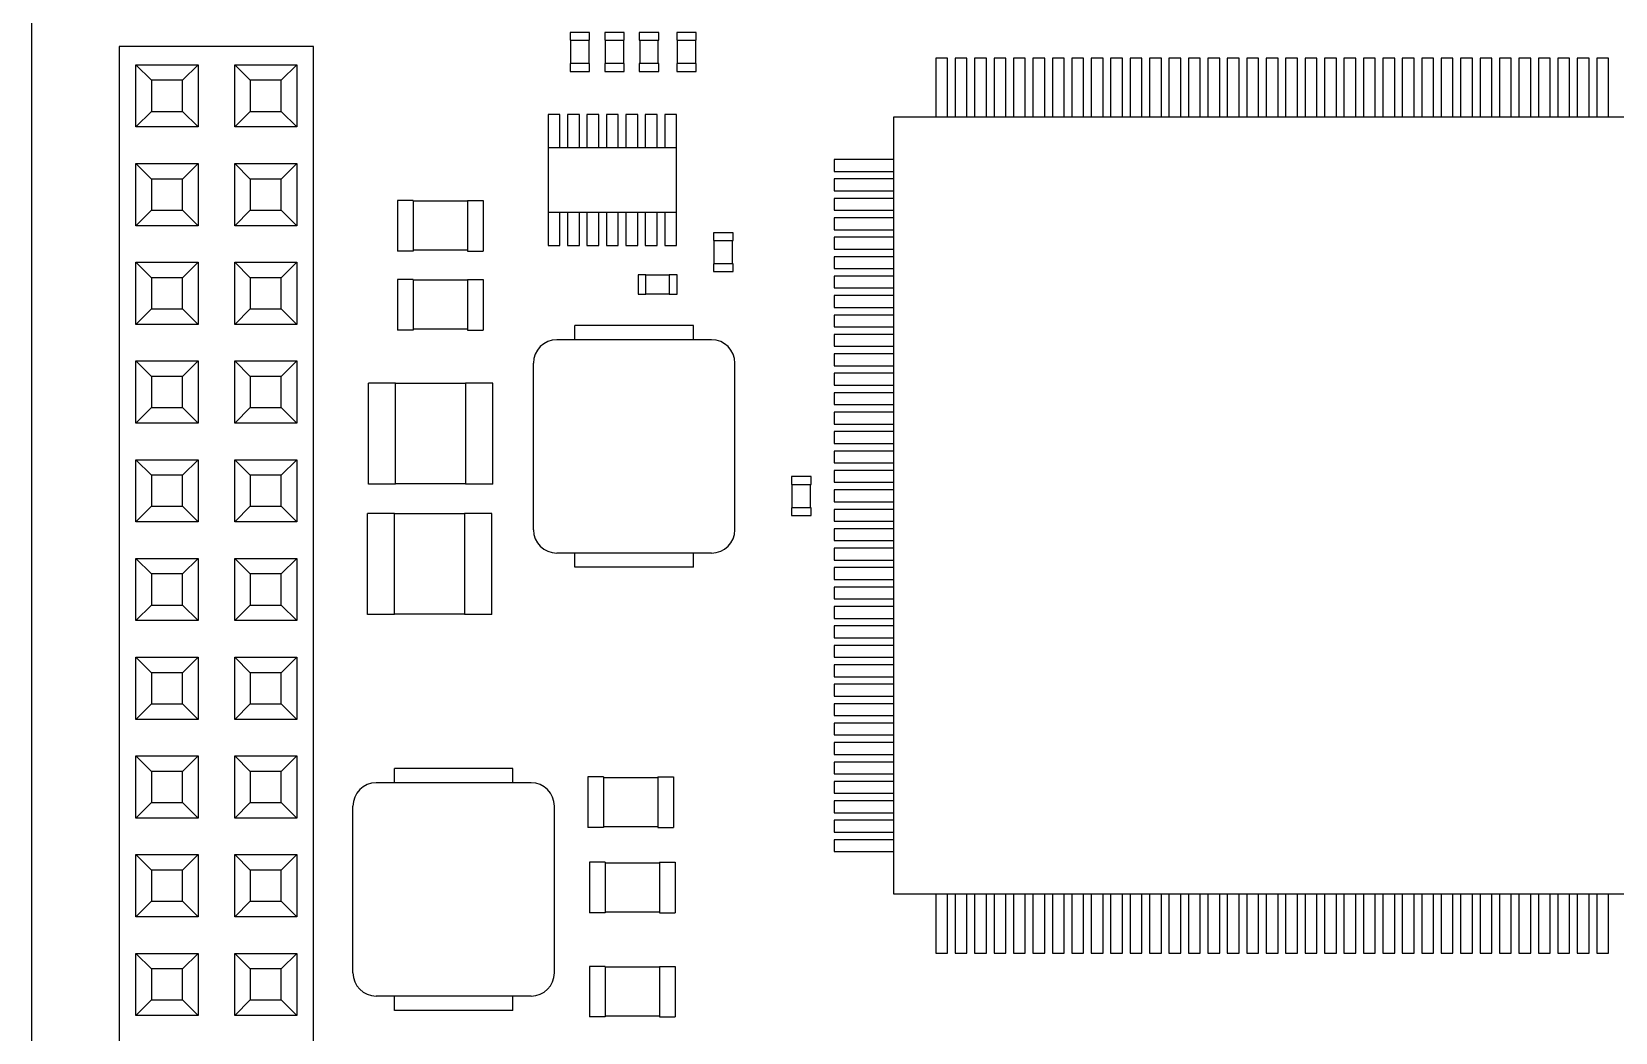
# Model space of a CAD drawing. Extents: x 0 to 723, y 0 to 367.
# Drawn here: x 577.7 to 629.4, y 282.6 to 315.3 of the extents above; entities that cross this region are included whole.
import ezdxf

# ---------------------------------------------------------------- set-up
doc = ezdxf.new("R2010")
doc.units = 0
doc.header["$MEASUREMENT"] = 0
doc.layers.get('0').update_dxf_attribs({"linetype": 'CONTINUOUS'})

msp = doc.modelspace()

# ---------------------------------------------------------------- linework, layer by layer
at = {"linetype": 'CONTINUOUS'}
for p, q in [((577.711, 364.936), (577.711, 255.081)), ((595.3, 315.228), (595.3, 314.974)), ((595.935, 315.228), (595.3, 315.228)), ((595.935, 314.974), (595.935, 315.228)), ((596.429, 315.228), (596.429, 314.974)), ((597.064, 315.228), (596.429, 315.228)), ((597.064, 314.974), (597.064, 315.228)), ((597.558, 315.228), (597.558, 314.974)), ((598.193, 315.228), (597.558, 315.228)), ((598.193, 314.974), (598.193, 315.228)), ((598.784, 315.228), (598.784, 314.974)), ((599.419, 315.228), (598.784, 315.228)), ((599.419, 314.974), (599.419, 315.228)), ((586.921, 314.771), (580.571, 314.771)), ((580.571, 314.771), (580.571, 256.706)), ((586.921, 256.706), (586.921, 314.771)), ((595.3, 314.974), (595.935, 314.974)), ((595.313, 314.974), (595.313, 314.212)), ((595.922, 314.212), (595.922, 314.974)), ((596.429, 314.974), (597.064, 314.974)), ((596.442, 314.974), (596.442, 314.212)), ((597.051, 314.212), (597.051, 314.974)), ((597.558, 314.974), (598.193, 314.974)), ((597.571, 314.974), (597.571, 314.212)), ((598.18, 314.212), (598.18, 314.974)), ((598.784, 314.974), (599.419, 314.974)), ((598.797, 314.974), (598.797, 314.212)), ((599.406, 314.212), (599.406, 314.974)), ((581.625, 313.666), (581.117, 314.174)), ((581.117, 314.174), (583.149, 314.174)), ((581.117, 312.142), (581.117, 314.174)), ((582.641, 313.666), (583.149, 314.174)), ((583.149, 314.174), (583.149, 312.142)), ((584.342, 314.174), (584.85, 313.666)), ((584.342, 314.174), (586.374, 314.174)), ((584.342, 312.142), (584.342, 314.174)), ((585.866, 313.666), (586.374, 314.174)), ((586.374, 314.174), (586.374, 312.142)), ((595.3, 314.212), (595.3, 313.958)), ((595.935, 314.212), (595.3, 314.212)), ((595.935, 313.958), (595.935, 314.212)), ((596.429, 314.212), (596.429, 313.958)), ((597.064, 314.212), (596.429, 314.212)), ((597.064, 313.958), (597.064, 314.212)), ((597.558, 314.212), (597.558, 313.958)), ((598.193, 314.212), (597.558, 314.212)), ((598.193, 313.958), (598.193, 314.212)), ((598.784, 314.212), (598.784, 313.958)), ((599.419, 314.212), (598.784, 314.212)), ((599.419, 313.958), (599.419, 314.212)), ((607.627, 314.392), (607.24, 314.392)), ((607.24, 314.392), (607.24, 312.457)), ((607.627, 312.457), (607.627, 314.392)), ((608.262, 314.392), (607.875, 314.392)), ((607.875, 314.392), (607.875, 312.457)), ((608.262, 312.457), (608.262, 314.392)), ((608.897, 314.392), (608.51, 314.392)), ((608.51, 314.392), (608.51, 312.457)), ((608.897, 312.457), (608.897, 314.392)), ((609.532, 314.392), (609.145, 314.392)), ((609.145, 314.392), (609.145, 312.457)), ((609.532, 312.457), (609.532, 314.392)), ((609.78, 314.392), (609.78, 312.457)), ((610.167, 314.392), (609.78, 314.392)), ((610.167, 312.457), (610.167, 314.392)), ((610.802, 314.392), (610.415, 314.392)), ((610.415, 314.392), (610.415, 312.457)), ((610.802, 312.457), (610.802, 314.392)), ((611.437, 314.392), (611.05, 314.392)), ((611.05, 314.392), (611.05, 312.457)), ((611.437, 312.457), (611.437, 314.392)), ((612.072, 314.392), (611.685, 314.392)), ((611.685, 314.392), (611.685, 312.457)), ((612.072, 312.457), (612.072, 314.392)), ((612.707, 314.392), (612.32, 314.392)), ((612.32, 314.392), (612.32, 312.457)), ((612.707, 312.457), (612.707, 314.392)), ((613.342, 314.392), (612.955, 314.392)), ((612.955, 314.392), (612.955, 312.457)), ((613.342, 312.457), (613.342, 314.392)), ((613.977, 314.392), (613.59, 314.392)), ((613.59, 314.392), (613.59, 312.457)), ((613.977, 312.457), (613.977, 314.392)), ((614.612, 314.392), (614.225, 314.392)), ((614.225, 314.392), (614.225, 312.457)), ((614.612, 312.457), (614.612, 314.392)), ((615.247, 314.392), (614.86, 314.392)), ((614.86, 314.392), (614.86, 312.457)), ((615.247, 312.457), (615.247, 314.392)), ((615.882, 314.392), (615.495, 314.392)), ((615.495, 314.392), (615.495, 312.457)), ((615.882, 312.457), (615.882, 314.392)), ((616.517, 314.392), (616.13, 314.392)), ((616.13, 314.392), (616.13, 312.457)), ((616.517, 312.457), (616.517, 314.392)), ((616.765, 314.392), (616.765, 312.457)), ((617.152, 314.392), (616.765, 314.392)), ((617.152, 312.457), (617.152, 314.392)), ((617.787, 314.392), (617.4, 314.392)), ((617.4, 314.392), (617.4, 312.457)), ((617.787, 312.457), (617.787, 314.392)), ((618.035, 314.392), (618.035, 312.457)), ((618.422, 314.392), (618.035, 314.392)), ((618.422, 312.457), (618.422, 314.392)), ((618.67, 314.392), (618.67, 312.457)), ((619.057, 314.392), (618.67, 314.392)), ((619.057, 312.457), (619.057, 314.392)), ((619.305, 314.392), (619.305, 312.457)), ((619.692, 314.392), (619.305, 314.392)), ((619.692, 312.457), (619.692, 314.392)), ((620.327, 314.392), (619.94, 314.392)), ((619.94, 314.392), (619.94, 312.457)), ((620.327, 312.457), (620.327, 314.392)), ((620.575, 314.392), (620.575, 312.457)), ((620.962, 314.392), (620.575, 314.392)), ((620.962, 312.457), (620.962, 314.392)), ((621.597, 314.392), (621.21, 314.392)), ((621.21, 314.392), (621.21, 312.457)), ((621.597, 312.457), (621.597, 314.392)), ((621.845, 314.392), (621.845, 312.457)), ((622.232, 314.392), (621.845, 314.392)), ((622.232, 312.457), (622.232, 314.392)), ((622.867, 314.392), (622.48, 314.392)), ((622.48, 314.392), (622.48, 312.457)), ((622.867, 312.457), (622.867, 314.392)), ((623.502, 314.392), (623.115, 314.392)), ((623.115, 314.392), (623.115, 312.457)), ((623.502, 312.457), (623.502, 314.392)), ((624.137, 314.392), (623.75, 314.392)), ((623.75, 314.392), (623.75, 312.457)), ((624.137, 312.457), (624.137, 314.392)), ((624.772, 314.392), (624.385, 314.392)), ((624.385, 314.392), (624.385, 312.457)), ((624.772, 312.457), (624.772, 314.392)), ((625.02, 314.392), (625.02, 312.457)), ((625.407, 314.392), (625.02, 314.392)), ((625.407, 312.457), (625.407, 314.392)), ((625.655, 314.392), (625.655, 312.457)), ((626.042, 314.392), (625.655, 314.392)), ((626.042, 312.457), (626.042, 314.392)), ((626.29, 314.392), (626.29, 312.457)), ((626.677, 314.392), (626.29, 314.392)), ((626.677, 312.457), (626.677, 314.392)), ((627.312, 314.392), (626.925, 314.392)), ((626.925, 314.392), (626.925, 312.457)), ((627.312, 312.457), (627.312, 314.392)), ((627.947, 314.392), (627.56, 314.392)), ((627.56, 314.392), (627.56, 312.457)), ((627.947, 312.457), (627.947, 314.392)), ((628.582, 314.392), (628.195, 314.392)), ((628.195, 314.392), (628.195, 312.457)), ((628.582, 312.457), (628.582, 314.392)), ((629.217, 314.392), (628.83, 314.392)), ((628.83, 314.392), (628.83, 312.457)), ((629.217, 312.457), (629.217, 314.392)), ((582.641, 313.666), (581.625, 313.666)), ((581.625, 313.666), (581.625, 312.65)), ((582.641, 312.65), (582.641, 313.666)), ((585.866, 313.666), (584.85, 313.666)), ((584.85, 313.666), (584.85, 312.65)), ((585.866, 312.65), (585.866, 313.666)), ((595.3, 313.958), (595.935, 313.958)), ((596.429, 313.958), (597.064, 313.958)), ((597.558, 313.958), (598.193, 313.958)), ((598.784, 313.958), (599.419, 313.958)), ((581.117, 312.142), (581.625, 312.65)), ((581.625, 312.65), (582.641, 312.65)), ((583.149, 312.142), (582.641, 312.65)), ((584.342, 312.142), (584.85, 312.65)), ((584.85, 312.65), (585.866, 312.65)), ((585.866, 312.65), (586.374, 312.142)), ((594.966, 312.545), (594.579, 312.545)), ((594.579, 312.545), (594.579, 311.458)), ((594.966, 311.458), (594.966, 312.545)), ((595.601, 312.545), (595.214, 312.545)), ((595.214, 312.545), (595.214, 311.458)), ((595.601, 311.458), (595.601, 312.545)), ((596.236, 312.545), (595.849, 312.545)), ((595.849, 312.545), (595.849, 311.458)), ((596.236, 311.458), (596.236, 312.545)), ((596.871, 312.545), (596.484, 312.545)), ((596.484, 312.545), (596.484, 311.458)), ((596.871, 311.458), (596.871, 312.545)), ((597.119, 312.545), (597.119, 311.458)), ((597.506, 312.545), (597.119, 312.545)), ((597.506, 311.458), (597.506, 312.545)), ((597.754, 312.545), (597.754, 311.458)), ((598.141, 312.545), (597.754, 312.545)), ((598.141, 311.458), (598.141, 312.545)), ((598.776, 312.545), (598.389, 312.545)), ((598.389, 312.545), (598.389, 311.458)), ((598.776, 311.458), (598.776, 312.545)), ((631.231, 312.457), (605.861, 312.457)), ((605.861, 312.457), (605.861, 287.087)), ((583.149, 312.142), (581.117, 312.142)), ((586.374, 312.142), (584.342, 312.142)), ((598.776, 311.458), (594.579, 311.458)), ((594.581, 311.458), (594.581, 308.274)), ((598.774, 309.361), (598.774, 311.458)), ((581.625, 310.44), (581.117, 310.948)), ((581.117, 310.948), (583.149, 310.948)), ((581.117, 308.916), (581.117, 310.948)), ((582.641, 310.44), (583.149, 310.948)), ((583.149, 310.948), (583.149, 308.916)), ((584.342, 310.948), (584.85, 310.44)), ((584.342, 310.948), (586.374, 310.948)), ((584.342, 308.916), (584.342, 310.948)), ((585.866, 310.44), (586.374, 310.948)), ((586.374, 310.948), (586.374, 308.916)), ((603.926, 311.078), (603.926, 310.691)), ((605.861, 311.078), (603.926, 311.078)), ((582.641, 310.44), (581.625, 310.44)), ((581.625, 310.44), (581.625, 309.424)), ((582.641, 309.424), (582.641, 310.44)), ((585.866, 310.44), (584.85, 310.44)), ((584.85, 310.44), (584.85, 309.424)), ((585.866, 309.424), (585.866, 310.44)), ((603.926, 310.691), (605.861, 310.691)), ((603.926, 310.443), (603.926, 310.056)), ((605.861, 310.443), (603.926, 310.443)), ((603.926, 310.056), (605.861, 310.056)), ((581.117, 308.916), (581.625, 309.424)), ((581.625, 309.424), (582.641, 309.424)), ((583.149, 308.916), (582.641, 309.424)), ((584.342, 308.916), (584.85, 309.424)), ((584.85, 309.424), (585.866, 309.424)), ((585.866, 309.424), (586.374, 308.916)), ((590.173, 309.739), (589.665, 309.739)), ((589.665, 309.739), (589.665, 308.088)), ((590.173, 309.739), (590.173, 308.088)), ((591.951, 309.714), (590.173, 309.714)), ((591.951, 309.739), (592.459, 309.739)), ((591.951, 309.739), (591.951, 308.088)), ((592.459, 309.739), (592.459, 308.088)), ((594.581, 309.361), (598.776, 309.361)), ((594.966, 308.274), (594.966, 309.361)), ((595.214, 309.361), (595.214, 308.274)), ((595.601, 308.274), (595.601, 309.361)), ((595.849, 309.361), (595.849, 308.274)), ((596.236, 308.274), (596.236, 309.361)), ((596.484, 309.361), (596.484, 308.274)), ((596.871, 308.274), (596.871, 309.361)), ((597.119, 309.361), (597.119, 308.274)), ((597.506, 308.274), (597.506, 309.361)), ((597.754, 309.361), (597.754, 308.274)), ((598.141, 308.274), (598.141, 309.361)), ((598.389, 309.361), (598.389, 308.274)), ((598.776, 308.274), (598.776, 309.361)), ((603.926, 309.808), (603.926, 309.421)), ((605.861, 309.808), (603.926, 309.808)), ((603.926, 309.421), (605.861, 309.421)), ((583.149, 308.916), (581.117, 308.916)), ((586.374, 308.916), (584.342, 308.916)), ((605.861, 309.173), (603.926, 309.173)), ((603.926, 309.173), (603.926, 308.786)), ((600.62, 308.688), (599.985, 308.688)), ((599.985, 308.688), (599.985, 308.434)), ((599.985, 308.434), (600.62, 308.434)), ((599.997, 308.434), (599.997, 307.672)), ((600.607, 307.672), (600.607, 308.434)), ((600.62, 308.434), (600.62, 308.688)), ((603.926, 308.786), (605.861, 308.786)), ((603.926, 308.538), (603.926, 308.151)), ((605.861, 308.538), (603.926, 308.538)), ((590.173, 308.088), (589.665, 308.088)), ((591.951, 308.114), (590.173, 308.114)), ((591.951, 308.088), (592.459, 308.088)), ((594.581, 308.274), (594.966, 308.274)), ((595.214, 308.274), (595.601, 308.274)), ((595.849, 308.274), (596.236, 308.274)), ((596.484, 308.274), (596.871, 308.274)), ((597.119, 308.274), (597.506, 308.274)), ((597.754, 308.274), (598.141, 308.274)), ((598.389, 308.274), (598.776, 308.274)), ((603.926, 308.151), (605.861, 308.151)), ((605.861, 307.903), (603.926, 307.903)), ((603.926, 307.903), (603.926, 307.516)), ((581.117, 305.69), (581.117, 307.722)), ((581.625, 307.214), (581.117, 307.722)), ((581.117, 307.722), (583.149, 307.722)), ((582.641, 307.214), (583.149, 307.722)), ((583.149, 307.722), (583.149, 305.69)), ((584.342, 307.722), (584.85, 307.214)), ((584.342, 307.722), (586.374, 307.722)), ((584.342, 305.69), (584.342, 307.722)), ((585.866, 307.214), (586.374, 307.722)), ((586.374, 307.722), (586.374, 305.69)), ((597.52, 307.309), (597.52, 306.674)), ((597.774, 307.309), (597.52, 307.309)), ((597.774, 306.674), (597.774, 307.309)), ((598.536, 307.296), (597.774, 307.296)), ((598.79, 307.309), (598.536, 307.309)), ((598.536, 307.309), (598.536, 306.674)), ((598.79, 306.674), (598.79, 307.309)), ((600.62, 307.672), (599.985, 307.672)), ((599.985, 307.672), (599.985, 307.418)), ((599.985, 307.418), (600.62, 307.418)), ((600.62, 307.418), (600.62, 307.672)), ((603.926, 307.516), (605.861, 307.516)), ((605.861, 307.268), (603.926, 307.268)), ((603.926, 307.268), (603.926, 306.881)), ((581.625, 307.214), (581.625, 306.198)), ((582.641, 307.214), (581.625, 307.214)), ((582.641, 306.198), (582.641, 307.214)), ((585.866, 307.214), (584.85, 307.214)), ((584.85, 307.214), (584.85, 306.198)), ((585.866, 306.198), (585.866, 307.214)), ((589.665, 307.159), (589.665, 305.508)), ((590.173, 307.159), (589.665, 307.159)), ((590.173, 307.159), (590.173, 305.508)), ((591.951, 307.133), (590.173, 307.133)), ((591.951, 307.159), (591.951, 305.508)), ((591.951, 307.159), (592.459, 307.159)), ((592.459, 307.159), (592.459, 305.508)), ((603.926, 306.881), (605.861, 306.881)), ((597.52, 306.674), (597.774, 306.674)), ((597.774, 306.686), (598.536, 306.686)), ((598.536, 306.674), (598.79, 306.674)), ((603.926, 306.633), (603.926, 306.246)), ((605.861, 306.633), (603.926, 306.633)), ((603.926, 306.246), (605.861, 306.246)), ((581.117, 305.69), (581.625, 306.198)), ((581.625, 306.198), (582.641, 306.198)), ((583.149, 305.69), (582.641, 306.198)), ((584.342, 305.69), (584.85, 306.198)), ((584.85, 306.198), (585.866, 306.198)), ((585.866, 306.198), (586.374, 305.69)), ((603.926, 305.998), (603.926, 305.611)), ((605.861, 305.998), (603.926, 305.998)), ((583.149, 305.69), (581.117, 305.69)), ((586.374, 305.69), (584.342, 305.69)), ((590.173, 305.508), (589.665, 305.508)), ((591.951, 305.533), (590.173, 305.533)), ((591.951, 305.508), (592.459, 305.508)), ((595.456, 305.189), (595.456, 305.657)), ((599.327, 305.657), (595.456, 305.657)), ((599.327, 305.189), (599.327, 305.657)), ((603.926, 305.611), (605.861, 305.611)), ((603.926, 305.363), (603.926, 304.976)), ((605.861, 305.363), (603.926, 305.363)), ((599.92, 305.189), (594.863, 305.189)), ((603.926, 304.976), (605.861, 304.976)), ((603.926, 304.728), (603.926, 304.341)), ((605.861, 304.728), (603.926, 304.728)), ((581.625, 303.988), (581.117, 304.496)), ((581.117, 304.496), (583.149, 304.496)), ((581.117, 302.464), (581.117, 304.496)), ((582.641, 303.988), (583.149, 304.496)), ((583.149, 304.496), (583.149, 302.464)), ((584.342, 302.464), (584.342, 304.496)), ((584.342, 304.496), (584.85, 303.988)), ((584.342, 304.496), (586.374, 304.496)), ((585.866, 303.988), (586.374, 304.496)), ((586.374, 304.496), (586.374, 302.464)), ((594.101, 298.984), (594.101, 304.427)), ((600.682, 298.984), (600.682, 304.427)), ((603.926, 304.341), (605.861, 304.341)), ((582.641, 303.988), (581.625, 303.988)), ((581.625, 303.988), (581.625, 302.972)), ((582.641, 302.972), (582.641, 303.988)), ((584.85, 303.988), (584.85, 302.972)), ((585.866, 303.988), (584.85, 303.988)), ((585.866, 302.972), (585.866, 303.988)), ((588.71, 300.469), (588.71, 303.771)), ((589.599, 303.771), (588.71, 303.771)), ((589.599, 300.469), (589.599, 303.771)), ((591.885, 303.759), (589.599, 303.759)), ((591.885, 303.771), (591.885, 300.469)), ((592.774, 303.771), (591.885, 303.771)), ((592.774, 300.469), (592.774, 303.771)), ((603.926, 304.093), (603.926, 303.706)), ((605.861, 304.093), (603.926, 304.093)), ((603.926, 303.706), (605.861, 303.706)), ((605.861, 303.458), (603.926, 303.458)), ((603.926, 303.458), (603.926, 303.071)), ((581.117, 302.464), (581.625, 302.972)), ((581.625, 302.972), (582.641, 302.972)), ((583.149, 302.464), (582.641, 302.972)), ((584.342, 302.464), (584.85, 302.972)), ((584.85, 302.972), (585.866, 302.972)), ((585.866, 302.972), (586.374, 302.464)), ((603.926, 303.071), (605.861, 303.071)), ((603.926, 302.823), (603.926, 302.436)), ((605.861, 302.823), (603.926, 302.823)), ((583.149, 302.464), (581.117, 302.464)), ((586.374, 302.464), (584.342, 302.464)), ((603.926, 302.436), (605.861, 302.436)), ((605.861, 302.188), (603.926, 302.188)), ((603.926, 302.188), (603.926, 301.801)), ((603.926, 301.801), (605.861, 301.801)), ((581.625, 300.763), (581.117, 301.271)), ((581.117, 301.271), (583.149, 301.271)), ((581.117, 299.239), (581.117, 301.271)), ((582.641, 300.763), (583.149, 301.271)), ((583.149, 301.271), (583.149, 299.239)), ((584.342, 299.239), (584.342, 301.271)), ((584.342, 301.271), (584.85, 300.763)), ((584.342, 301.271), (586.374, 301.271)), ((585.866, 300.763), (586.374, 301.271)), ((586.374, 301.271), (586.374, 299.239)), ((605.861, 301.553), (603.926, 301.553)), ((603.926, 301.553), (603.926, 301.166)), ((603.926, 301.166), (605.861, 301.166)), ((582.641, 300.763), (581.625, 300.763)), ((581.625, 300.763), (581.625, 299.747)), ((582.641, 299.747), (582.641, 300.763)), ((584.85, 300.763), (584.85, 299.747)), ((585.866, 300.763), (584.85, 300.763)), ((585.866, 299.747), (585.866, 300.763)), ((603.167, 300.718), (602.532, 300.718)), ((602.532, 300.718), (602.532, 300.464)), ((603.167, 300.464), (603.167, 300.718)), ((603.926, 300.918), (603.926, 300.531)), ((605.861, 300.918), (603.926, 300.918)), ((589.599, 300.469), (588.71, 300.469)), ((591.885, 300.482), (589.599, 300.482)), ((592.774, 300.469), (591.885, 300.469)), ((602.532, 300.464), (603.167, 300.464)), ((602.545, 300.464), (602.545, 299.702)), ((603.154, 299.702), (603.154, 300.464)), ((603.926, 300.531), (605.861, 300.531)), ((603.926, 300.283), (603.926, 299.896)), ((605.861, 300.283), (603.926, 300.283)), ((581.117, 299.239), (581.625, 299.747)), ((581.625, 299.747), (582.641, 299.747)), ((583.149, 299.239), (582.641, 299.747)), ((584.342, 299.239), (584.85, 299.747)), ((584.85, 299.747), (585.866, 299.747)), ((585.866, 299.747), (586.374, 299.239)), ((588.677, 296.211), (588.677, 299.513)), ((589.566, 299.513), (588.677, 299.513)), ((589.566, 296.211), (589.566, 299.513)), ((591.852, 299.513), (591.852, 296.211)), ((592.741, 299.513), (591.852, 299.513)), ((592.741, 296.211), (592.741, 299.513)), ((602.532, 299.702), (602.532, 299.448)), ((603.167, 299.702), (602.532, 299.702)), ((603.167, 299.448), (603.167, 299.702)), ((603.926, 299.896), (605.861, 299.896)), ((603.926, 299.648), (603.926, 299.261)), ((605.861, 299.648), (603.926, 299.648)), ((583.149, 299.239), (581.117, 299.239)), ((586.374, 299.239), (584.342, 299.239)), ((591.852, 299.501), (589.566, 299.501)), ((602.532, 299.448), (603.167, 299.448)), ((603.926, 299.261), (605.861, 299.261)), ((605.861, 299.013), (603.926, 299.013)), ((603.926, 299.013), (603.926, 298.626)), ((603.926, 298.626), (605.861, 298.626)), ((581.117, 296.013), (581.117, 298.045)), ((581.625, 297.537), (581.117, 298.045)), ((581.117, 298.045), (583.149, 298.045)), ((582.641, 297.537), (583.149, 298.045)), ((583.149, 298.045), (583.149, 296.013)), ((584.342, 296.013), (584.342, 298.045)), ((584.342, 298.045), (584.85, 297.537)), ((584.342, 298.045), (586.374, 298.045)), ((585.866, 297.537), (586.374, 298.045)), ((586.374, 298.045), (586.374, 296.013)), ((599.92, 298.222), (594.863, 298.222)), ((595.456, 297.754), (595.456, 298.222)), ((599.327, 297.754), (599.327, 298.222)), ((605.861, 298.378), (603.926, 298.378)), ((603.926, 298.378), (603.926, 297.991)), ((603.926, 297.991), (605.861, 297.991)), ((581.625, 297.537), (581.625, 296.521)), ((582.641, 297.537), (581.625, 297.537)), ((582.641, 296.521), (582.641, 297.537)), ((584.85, 297.537), (584.85, 296.521)), ((585.866, 297.537), (584.85, 297.537)), ((585.866, 296.521), (585.866, 297.537)), ((599.327, 297.754), (595.456, 297.754)), ((605.861, 297.743), (603.926, 297.743)), ((603.926, 297.743), (603.926, 297.356)), ((603.926, 297.356), (605.861, 297.356)), ((603.926, 297.108), (603.926, 296.721)), ((605.861, 297.108), (603.926, 297.108)), ((581.117, 296.013), (581.625, 296.521)), ((581.625, 296.521), (582.641, 296.521)), ((583.149, 296.013), (582.641, 296.521)), ((584.342, 296.013), (584.85, 296.521)), ((584.85, 296.521), (585.866, 296.521)), ((585.866, 296.521), (586.374, 296.013)), ((603.926, 296.721), (605.861, 296.721)), ((603.926, 296.473), (603.926, 296.086)), ((605.861, 296.473), (603.926, 296.473)), ((583.149, 296.013), (581.117, 296.013)), ((586.374, 296.013), (584.342, 296.013)), ((589.566, 296.211), (588.677, 296.211)), ((591.852, 296.224), (589.566, 296.224)), ((592.741, 296.211), (591.852, 296.211)), ((603.926, 296.086), (605.861, 296.086)), ((605.861, 295.838), (603.926, 295.838)), ((603.926, 295.838), (603.926, 295.451)), ((603.926, 295.451), (605.861, 295.451)), ((603.926, 295.203), (603.926, 294.816)), ((605.861, 295.203), (603.926, 295.203)), ((581.625, 294.311), (581.117, 294.819)), ((581.117, 294.819), (583.149, 294.819)), ((581.117, 292.787), (581.117, 294.819)), ((582.641, 294.311), (583.149, 294.819)), ((583.149, 294.819), (583.149, 292.787)), ((584.342, 292.787), (584.342, 294.819)), ((584.342, 294.819), (584.85, 294.311)), ((584.342, 294.819), (586.374, 294.819)), ((585.866, 294.311), (586.374, 294.819)), ((586.374, 294.819), (586.374, 292.787)), ((603.926, 294.816), (605.861, 294.816)), ((603.926, 294.568), (603.926, 294.181)), ((605.861, 294.568), (603.926, 294.568)), ((582.641, 294.311), (581.625, 294.311)), ((581.625, 294.311), (581.625, 293.295)), ((582.641, 293.295), (582.641, 294.311)), ((584.85, 294.311), (584.85, 293.295)), ((585.866, 294.311), (584.85, 294.311)), ((585.866, 293.295), (585.866, 294.311)), ((603.926, 294.181), (605.861, 294.181)), ((603.926, 293.933), (603.926, 293.546)), ((605.861, 293.933), (603.926, 293.933)), ((603.926, 293.546), (605.861, 293.546)), ((605.861, 293.298), (603.926, 293.298)), ((603.926, 293.298), (603.926, 292.911)), ((581.117, 292.787), (581.625, 293.295)), ((583.149, 292.787), (581.117, 292.787)), ((581.625, 293.295), (582.641, 293.295)), ((583.149, 292.787), (582.641, 293.295)), ((584.342, 292.787), (584.85, 293.295)), ((586.374, 292.787), (584.342, 292.787)), ((584.85, 293.295), (585.866, 293.295)), ((585.866, 293.295), (586.374, 292.787)), ((603.926, 292.911), (605.861, 292.911)), ((603.926, 292.663), (603.926, 292.276)), ((605.861, 292.663), (603.926, 292.663)), ((603.926, 292.276), (605.861, 292.276)), ((603.926, 292.028), (603.926, 291.641)), ((605.861, 292.028), (603.926, 292.028)), ((581.117, 289.561), (581.117, 291.593)), ((581.625, 291.085), (581.117, 291.593)), ((581.117, 291.593), (583.149, 291.593)), ((582.641, 291.085), (583.149, 291.593)), ((583.149, 291.593), (583.149, 289.561)), ((584.342, 291.593), (584.85, 291.085)), ((584.342, 291.593), (586.374, 291.593)), ((584.342, 289.561), (584.342, 291.593)), ((585.866, 291.085), (586.374, 291.593)), ((586.374, 291.593), (586.374, 289.561)), ((603.926, 291.641), (605.861, 291.641)), ((603.926, 291.393), (603.926, 291.006)), ((605.861, 291.393), (603.926, 291.393)), ((581.625, 291.085), (581.625, 290.069)), ((582.641, 291.085), (581.625, 291.085)), ((582.641, 290.069), (582.641, 291.085)), ((585.866, 291.085), (584.85, 291.085)), ((584.85, 291.085), (584.85, 290.069)), ((585.866, 290.069), (585.866, 291.085)), ((594.024, 290.715), (588.968, 290.715)), ((593.431, 291.182), (589.56, 291.182)), ((589.56, 290.715), (589.56, 291.182)), ((593.431, 290.715), (593.431, 291.182)), ((595.878, 290.905), (595.878, 289.254)), ((596.386, 290.905), (595.878, 290.905)), ((596.386, 290.905), (596.386, 289.254)), ((598.164, 290.88), (596.386, 290.88)), ((598.164, 290.905), (598.672, 290.905)), ((598.164, 290.905), (598.164, 289.254)), ((598.672, 290.905), (598.672, 289.254)), ((603.926, 291.006), (605.861, 291.006)), ((603.926, 290.758), (603.926, 290.371)), ((605.861, 290.758), (603.926, 290.758)), ((603.926, 290.371), (605.861, 290.371)), ((581.117, 289.561), (581.625, 290.069)), ((581.625, 290.069), (582.641, 290.069)), ((583.149, 289.561), (582.641, 290.069)), ((584.342, 289.561), (584.85, 290.069)), ((584.85, 290.069), (585.866, 290.069)), ((585.866, 290.069), (586.374, 289.561)), ((588.206, 284.509), (588.206, 289.953)), ((594.786, 284.509), (594.786, 289.953)), ((603.926, 290.123), (603.926, 289.736)), ((605.861, 290.123), (603.926, 290.123)), ((603.926, 289.736), (605.861, 289.736)), ((583.149, 289.561), (581.117, 289.561)), ((586.374, 289.561), (584.342, 289.561)), ((596.386, 289.254), (595.878, 289.254)), ((598.164, 289.28), (596.386, 289.28)), ((598.164, 289.254), (598.672, 289.254)), ((605.861, 289.488), (603.926, 289.488)), ((603.926, 289.488), (603.926, 289.101)), ((603.926, 289.101), (605.861, 289.101)), ((605.861, 288.853), (603.926, 288.853)), ((603.926, 288.853), (603.926, 288.466)), ((581.625, 287.859), (581.117, 288.367)), ((581.117, 288.367), (583.149, 288.367)), ((581.117, 286.335), (581.117, 288.367)), ((582.641, 287.859), (583.149, 288.367)), ((583.149, 288.367), (583.149, 286.335)), ((584.342, 286.335), (584.342, 288.367)), ((584.342, 288.367), (584.85, 287.859)), ((584.342, 288.367), (586.374, 288.367)), ((585.866, 287.859), (586.374, 288.367)), ((586.374, 288.367), (586.374, 286.335)), ((603.926, 288.466), (605.861, 288.466)), ((582.641, 287.859), (581.625, 287.859)), ((581.625, 287.859), (581.625, 286.843)), ((582.641, 286.843), (582.641, 287.859)), ((584.85, 287.859), (584.85, 286.843)), ((585.866, 287.859), (584.85, 287.859)), ((585.866, 286.843), (585.866, 287.859)), ((596.444, 288.116), (595.937, 288.116)), ((595.937, 288.116), (595.937, 286.465)), ((596.444, 288.116), (596.444, 286.465)), ((598.222, 288.091), (596.444, 288.091)), ((598.222, 288.116), (598.222, 286.465)), ((598.222, 288.116), (598.731, 288.116)), ((598.731, 288.116), (598.731, 286.465)), ((581.117, 286.335), (581.625, 286.843)), ((581.625, 286.843), (582.641, 286.843)), ((583.149, 286.335), (582.641, 286.843)), ((584.342, 286.335), (584.85, 286.843)), ((584.85, 286.843), (585.866, 286.843)), ((585.866, 286.843), (586.374, 286.335)), ((605.861, 287.087), (631.231, 287.087)), ((607.24, 287.087), (607.24, 285.152)), ((607.627, 285.152), (607.627, 287.087)), ((607.875, 287.087), (607.875, 285.152)), ((608.262, 285.152), (608.262, 287.087)), ((608.51, 287.087), (608.51, 285.152)), ((608.897, 285.152), (608.897, 287.087)), ((609.145, 287.087), (609.145, 285.152)), ((609.532, 285.152), (609.532, 287.087)), ((609.78, 287.087), (609.78, 285.152)), ((610.167, 285.152), (610.167, 287.087)), ((610.415, 287.087), (610.415, 285.152)), ((610.802, 285.152), (610.802, 287.087)), ((611.05, 287.087), (611.05, 285.152)), ((611.437, 285.152), (611.437, 287.087)), ((611.685, 287.087), (611.685, 285.152)), ((612.072, 285.152), (612.072, 287.087)), ((612.32, 287.087), (612.32, 285.152)), ((612.707, 285.152), (612.707, 287.087)), ((612.955, 287.087), (612.955, 285.152)), ((613.342, 285.152), (613.342, 287.087)), ((613.59, 287.087), (613.59, 285.152)), ((613.977, 285.152), (613.977, 287.087)), ((614.225, 287.087), (614.225, 285.152)), ((614.612, 285.152), (614.612, 287.087)), ((614.86, 287.087), (614.86, 285.152)), ((615.247, 285.152), (615.247, 287.087)), ((615.495, 287.087), (615.495, 285.152)), ((615.882, 285.152), (615.882, 287.087)), ((616.13, 287.087), (616.13, 285.152)), ((616.517, 285.152), (616.517, 287.087)), ((616.765, 287.087), (616.765, 285.152)), ((617.152, 285.152), (617.152, 287.087)), ((617.4, 287.087), (617.4, 285.152)), ((617.787, 285.152), (617.787, 287.087)), ((618.035, 287.087), (618.035, 285.152)), ((618.422, 285.152), (618.422, 287.087)), ((618.67, 287.087), (618.67, 285.152)), ((619.057, 285.152), (619.057, 287.087)), ((619.305, 287.087), (619.305, 285.152)), ((619.692, 285.152), (619.692, 287.087)), ((619.94, 287.087), (619.94, 285.152)), ((620.327, 285.152), (620.327, 287.087)), ((620.575, 287.087), (620.575, 285.152)), ((620.962, 285.152), (620.962, 287.087)), ((621.21, 287.087), (621.21, 285.152)), ((621.597, 285.152), (621.597, 287.087)), ((621.845, 287.087), (621.845, 285.152)), ((622.232, 285.152), (622.232, 287.087)), ((622.48, 287.087), (622.48, 285.152)), ((622.867, 285.152), (622.867, 287.087)), ((623.115, 287.087), (623.115, 285.152)), ((623.502, 285.152), (623.502, 287.087)), ((623.75, 287.087), (623.75, 285.152)), ((624.137, 285.152), (624.137, 287.087)), ((624.385, 287.087), (624.385, 285.152)), ((624.772, 285.152), (624.772, 287.087)), ((625.02, 287.087), (625.02, 285.152)), ((625.407, 285.152), (625.407, 287.087)), ((625.655, 287.087), (625.655, 285.152)), ((626.042, 285.152), (626.042, 287.087)), ((626.29, 287.087), (626.29, 285.152)), ((626.677, 285.152), (626.677, 287.087)), ((626.925, 287.087), (626.925, 285.152)), ((627.312, 285.152), (627.312, 287.087)), ((627.56, 287.087), (627.56, 285.152)), ((627.947, 285.152), (627.947, 287.087)), ((628.195, 287.087), (628.195, 285.152)), ((628.582, 285.152), (628.582, 287.087)), ((628.83, 287.087), (628.83, 285.152)), ((629.217, 285.152), (629.217, 287.087)), ((583.149, 286.335), (581.117, 286.335)), ((586.374, 286.335), (584.342, 286.335)), ((596.444, 286.465), (595.937, 286.465)), ((598.222, 286.49), (596.444, 286.49)), ((598.222, 286.465), (598.731, 286.465)), ((581.625, 284.634), (581.117, 285.142)), ((581.117, 285.142), (583.149, 285.142)), ((581.117, 283.11), (581.117, 285.142)), ((582.641, 284.634), (583.149, 285.142)), ((583.149, 285.142), (583.149, 283.11)), ((584.342, 283.11), (584.342, 285.142)), ((584.342, 285.142), (584.85, 284.634)), ((584.342, 285.142), (586.374, 285.142)), ((585.866, 284.634), (586.374, 285.142)), ((586.374, 285.142), (586.374, 283.11)), ((607.24, 285.152), (607.627, 285.152)), ((607.875, 285.152), (608.262, 285.152)), ((608.51, 285.152), (608.897, 285.152)), ((609.145, 285.152), (609.532, 285.152)), ((609.78, 285.152), (610.167, 285.152)), ((610.415, 285.152), (610.802, 285.152)), ((611.05, 285.152), (611.437, 285.152)), ((611.685, 285.152), (612.072, 285.152)), ((612.32, 285.152), (612.707, 285.152)), ((612.955, 285.152), (613.342, 285.152)), ((613.59, 285.152), (613.977, 285.152)), ((614.225, 285.152), (614.612, 285.152)), ((614.86, 285.152), (615.247, 285.152)), ((615.495, 285.152), (615.882, 285.152)), ((616.13, 285.152), (616.517, 285.152)), ((616.765, 285.152), (617.152, 285.152)), ((617.4, 285.152), (617.787, 285.152)), ((618.035, 285.152), (618.422, 285.152)), ((618.67, 285.152), (619.057, 285.152)), ((619.305, 285.152), (619.692, 285.152)), ((619.94, 285.152), (620.327, 285.152)), ((620.575, 285.152), (620.962, 285.152)), ((621.21, 285.152), (621.597, 285.152)), ((621.845, 285.152), (622.232, 285.152)), ((622.48, 285.152), (622.867, 285.152)), ((623.115, 285.152), (623.502, 285.152)), ((623.75, 285.152), (624.137, 285.152)), ((624.385, 285.152), (624.772, 285.152)), ((625.02, 285.152), (625.407, 285.152)), ((625.655, 285.152), (626.042, 285.152)), ((626.29, 285.152), (626.677, 285.152)), ((626.925, 285.152), (627.312, 285.152)), ((627.56, 285.152), (627.947, 285.152)), ((628.195, 285.152), (628.582, 285.152)), ((628.83, 285.152), (629.217, 285.152)), ((582.641, 284.634), (581.625, 284.634)), ((581.625, 284.634), (581.625, 283.618)), ((582.641, 283.618), (582.641, 284.634)), ((584.85, 284.634), (584.85, 283.618)), ((585.866, 284.634), (584.85, 284.634)), ((585.866, 283.618), (585.866, 284.634)), ((595.937, 284.717), (595.937, 283.066)), ((596.444, 284.717), (595.937, 284.717)), ((596.444, 284.717), (596.444, 283.066)), ((598.222, 284.691), (596.444, 284.691)), ((598.222, 284.717), (598.222, 283.066)), ((598.222, 284.717), (598.731, 284.717)), ((598.731, 284.717), (598.731, 283.066)), ((581.117, 283.11), (581.625, 283.618)), ((581.625, 283.618), (582.641, 283.618)), ((583.149, 283.11), (582.641, 283.618)), ((584.342, 283.11), (584.85, 283.618)), ((584.85, 283.618), (585.866, 283.618)), ((585.866, 283.618), (586.374, 283.11)), ((594.024, 283.747), (588.968, 283.747)), ((589.56, 283.279), (589.56, 283.747)), ((593.431, 283.279), (593.431, 283.747)), ((583.149, 283.11), (581.117, 283.11)), ((586.374, 283.11), (584.342, 283.11)), ((593.431, 283.279), (589.56, 283.279)), ((596.444, 283.066), (595.937, 283.066)), ((598.222, 283.091), (596.444, 283.091)), ((598.222, 283.066), (598.731, 283.066))]:
    msp.add_line(p, q, dxfattribs=at)
for centre, start, end in [((594.863, 304.427), 90, 180), ((599.92, 304.427), 0, 90), ((594.863, 298.984), 180, 270), ((599.92, 298.984), 270, 0), ((588.968, 289.953), 90, 180), ((594.024, 289.953), 0, 90), ((588.968, 284.509), 180, 270), ((594.024, 284.509), 270, 0)]:
    msp.add_arc(centre, 0.762, start, end, dxfattribs=at)

doc.saveas('drawing.dxf')
